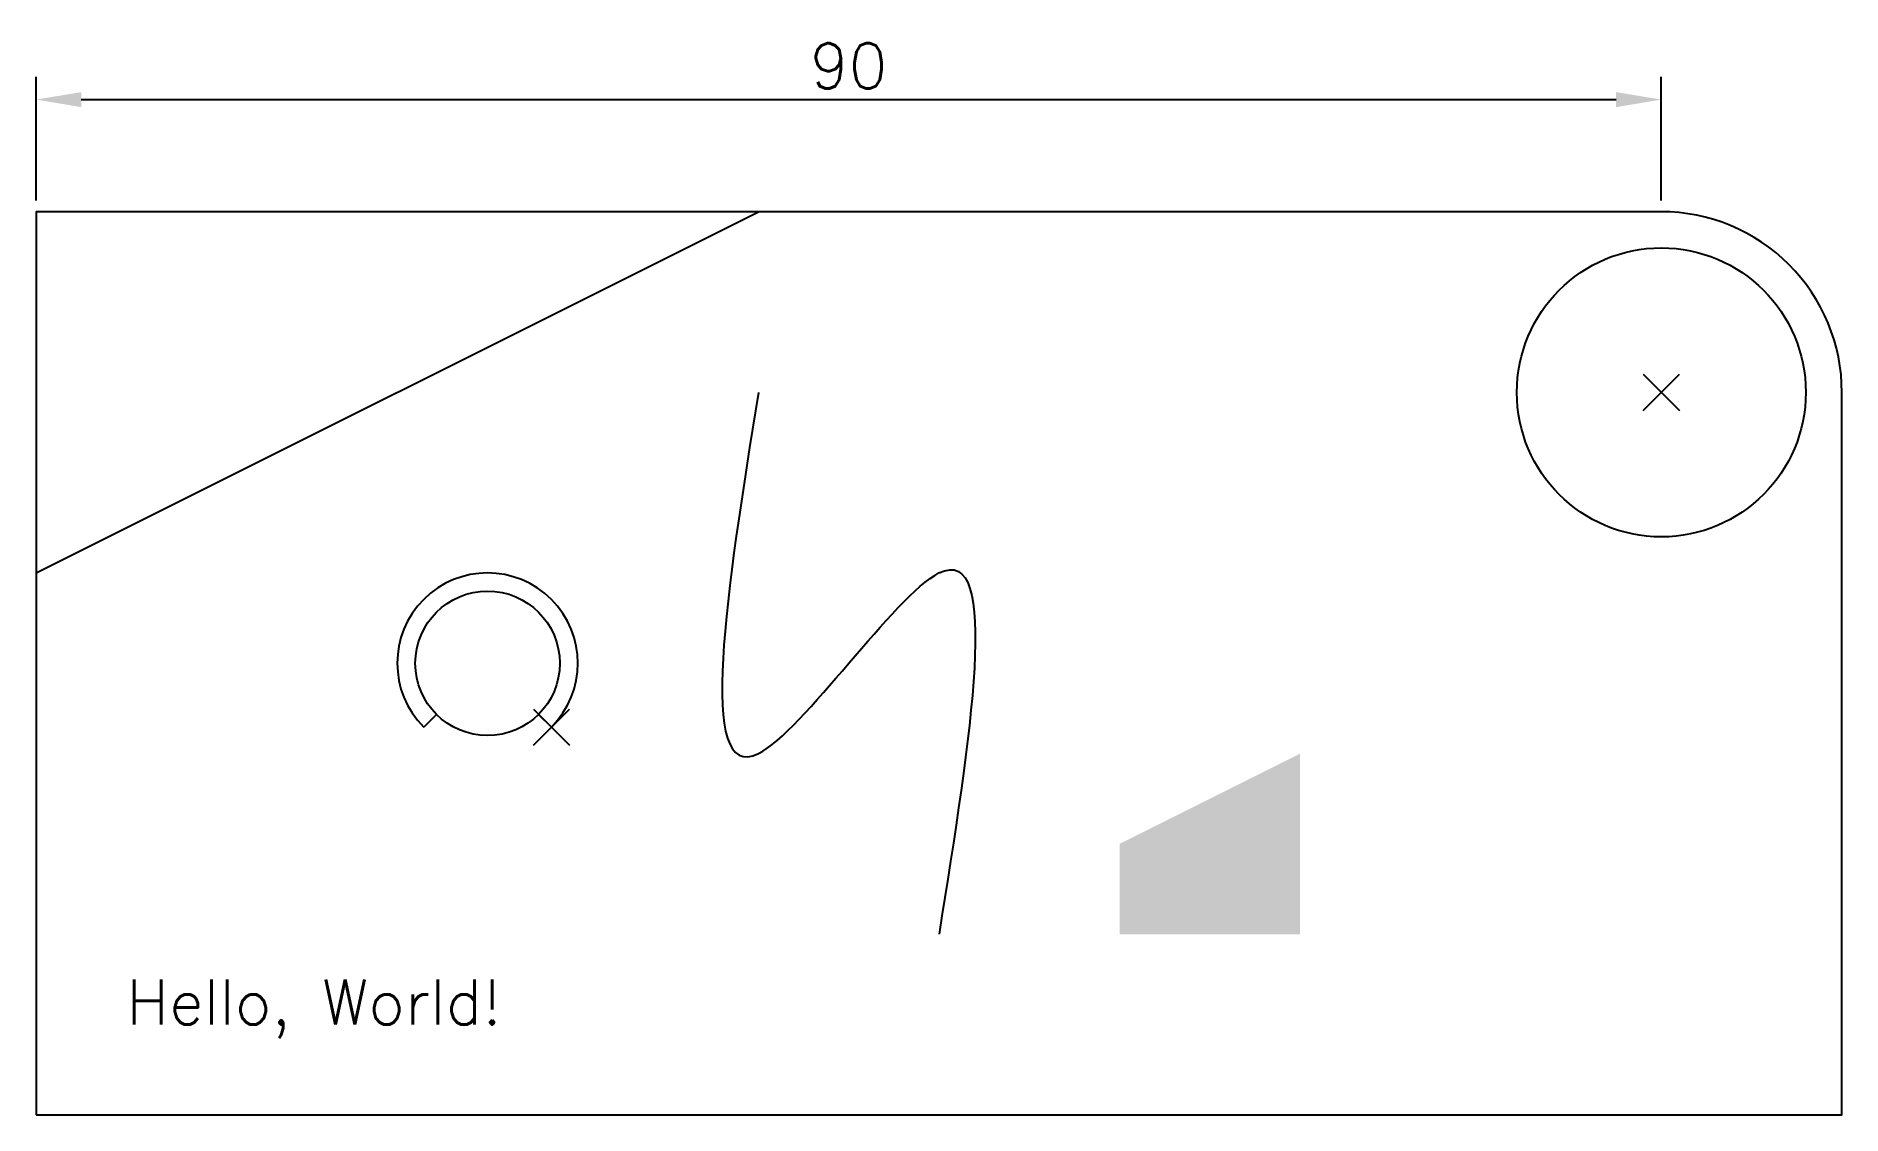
# Model space of a CAD drawing. Header units: millimetres. Extents: x 0 to 100, y 0 to 60.
import ezdxf

# ---------------------------------------------------------------- set-up
doc = ezdxf.new("R2010")
doc.units = ezdxf.units.MM
doc.header["$PDMODE"] = 3
doc.header["$PDSIZE"] = 1
doc.styles.get("Standard").update_dxf_attribs({"font": 'simplex.shx'})
doc.dimstyles.new('ISO-25', dxfattribs={"dimtxt": 2.5, "dimasz": 2.5, "dimexe": 1.25, "dimexo": 0.625, "dimtad": 1, "dimtxsty": 'Standard', "dimcen": 2.5, "dimadec": 0, "dimazin": 0, "dimtfac": 1, "dimtmove": 0, "dimatfit": 3, "dimfxl": 1, "dimarcsym": 0})

# ---------------------------------------------------------------- blocks, each defined once
blk = doc.blocks.new('*D2')
at = {"color": 0, "lineweight": -2, "transparency": 16777216}
for p, q in [((0, 50.62), (0, 57.46)), ((90, 50.62), (90, 57.46)), ((2.5, 56.21), (87.5, 56.21))]:
    blk.add_line(p, q, dxfattribs=at)
at = {"color": 0, "transparency": 16777216}
for points in [[(2.5, 56.62), (2.5, 55.79), (0, 56.21)], [(87.5, 56.62), (87.5, 55.79), (90, 56.21)]]:
    blk.add_solid(points, dxfattribs=at)
at = {"layer": 'Defpoints', "color": 0, "transparency": 16777216}
for p in [(90, 56.21), (0, 50), (90, 50)]:
    blk.add_point(p, dxfattribs=at)
at = {"color": 0, "transparency": 16777216, "insert": (45, 58.08), "char_height": 2.5, "attachment_point": 5}
blk.add_mtext('90', dxfattribs=at)
blk = doc.blocks.new('Marker1')
for p, q in [((-8, 0), (-10, 0)), ((0, -8), (0, -10))]:
    blk.add_line(p, q)
blk.add_circle((0, 0), 8)
blk.add_arc((0, 0), 10, 270, 180)
blk.add_point((0, -10))

msp = doc.modelspace()

# ---------------------------------------------------------------- linework, layer by layer
msp.add_line((0, 30), (40, 50))
msp.add_lwpolyline([(0, 0), (100, 0), (100, 40, 0.414214), (90, 50), (0, 50)], format="xyb", close=True)
msp.add_circle((90, 40), 8)
msp.add_open_spline([(40, 40), (38.259, 29.129), (35.286, 10.572), (54.714, 39.428), (51.741, 20.871), (50, 10)], degree=3, knots=[0, 0, 0, 0, 20, 34.142136, 54.142136, 54.142136, 54.142136, 54.142136])
msp.add_point((90, 40))
msp.add_solid([(60, 10), (70, 10), (60, 15), (70, 20)])

# ---------------------------------------------------------------- block references
at = {"xscale": 0.5, "yscale": 0.5, "rotation": 45}
msp.add_blockref('Marker1', (25, 25), dxfattribs=at)

# ---------------------------------------------------------------- texts
msp.add_text('Hello, World!', height=2.5).set_placement((5, 5))

# ---------------------------------------------------------------- dimensions: what is measured, and where the dimension line sits
dim = msp.add_linear_dim(base=(90, 56.206), p1=(0, 50), p2=(90, 50), dimstyle='ISO-25')
dim.commit()
dim.dimension.update_dxf_attribs({"geometry": '*D2', "text_midpoint": (45, 58.081)})

doc.saveas('drawing.dxf')
